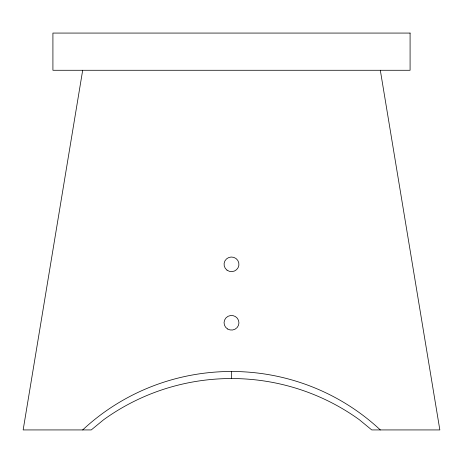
<?xml version="1.0" encoding="UTF-8"?>
<svg xmlns="http://www.w3.org/2000/svg" width="463" height="463" viewBox="0 0 463 463"><rect width="100%" height="100%" fill="white"/><g stroke="black" fill="none" stroke-linecap="round" stroke-linejoin="round"><path stroke-width="0.69" d="M82.68 70.278L23.15 429.93L91.252 429.93L103.643 419.733A215.793 211.875 0 0 1 359.357 419.733L371.748 429.93L439.85 429.93L380.32 70.278M231.5 371.482L231.5 378.531M82.68 429.93A215.793 211.875 0 0 1 380.32 429.93M410.085 33.07L52.915 33.07L52.915 70.278L410.085 70.278L410.085 33.07M227.003 270.143A7.443 7.304 0 0 0 238.885 265.241A7.443 7.304 0 0 0 228.618 257.59A7.443 7.304 0 0 0 227.003 270.143M227.593 328.99A7.443 7.304 0 0 0 238.937 322.989A7.443 7.304 0 0 0 227.97 316.339A7.443 7.304 0 0 0 227.593 328.99"/></g></svg>
